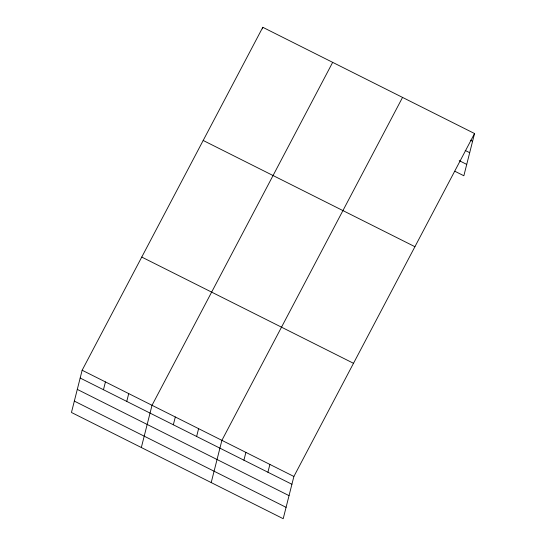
<?xml version="1.0" encoding="UTF-8"?>
<svg xmlns="http://www.w3.org/2000/svg" width="546" height="546" viewBox="0 0 546 546"><rect width="100%" height="100%" fill="white"/><g stroke="black" fill="none" stroke-linecap="round" stroke-linejoin="round"><path stroke-width="0.82" d="M82.146 370.236L71.458 412.469L283.203 518.7L293.885 476.467L474.542 133.531L262.797 27.3L82.146 370.236L293.885 476.467M103.46 389.728L105.439 381.92M126.754 401.412L128.726 393.605M141.332 447.522L152.02 405.296L332.671 62.36M262.401 28.863L262.797 27.3M173.335 424.781L175.314 416.98M196.628 436.466L198.601 428.665M211.206 482.582L221.894 440.349L402.545 97.413M243.919 460.196L245.891 452.388M267.915 472.235L269.888 464.428M474.542 133.531L463.854 175.764L454.852 171.246M470.318 140.206L472.563 141.339M465.192 150.443L469.69 152.696M459.227 160.64L466.728 164.401M203.18 140.472L414.926 246.703M141.762 257.064L353.501 363.302M80.173 378.037L291.912 484.275M77.3 389.4L289.039 495.632M74.338 401.105L286.077 507.336"/></g></svg>
